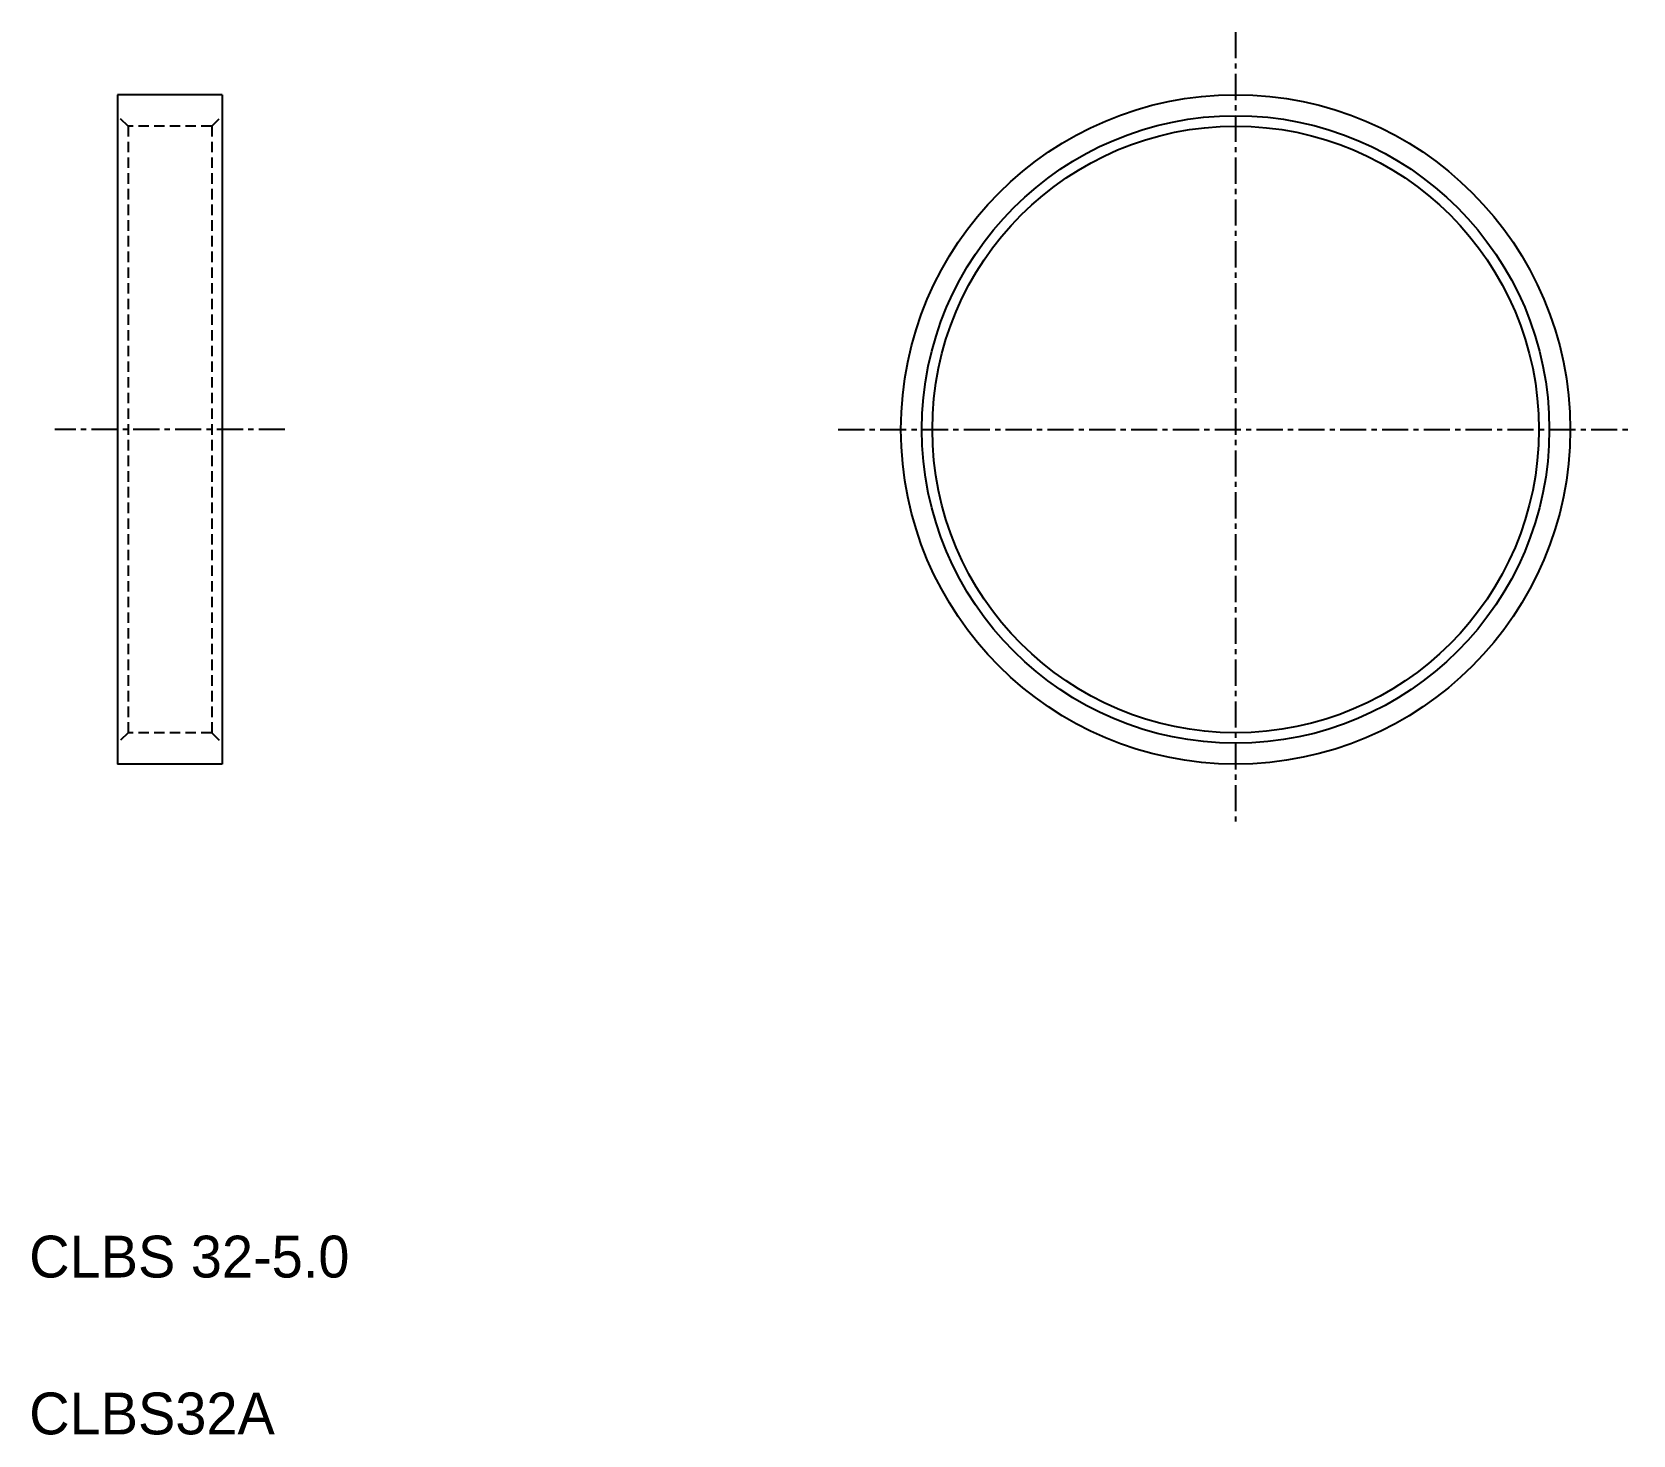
# Model space of a CAD drawing. Extents: x 152.5 to 229.1, y 87 to 154.1.
import ezdxf

# ---------------------------------------------------------------- set-up
doc = ezdxf.new("R2010")
doc.units = 0
doc.linetypes.add('CENTER', pattern=[2, 1.25, -0.25, 0.25, -0.25])
doc.linetypes.add('DASHED', pattern=[0.75, 0.5, -0.25])
doc.layers.get('0').update_dxf_attribs({"linetype": 'CONTINUOUS'})
doc.layers.add('CENTER', color=1, linetype='CENTER')

msp = doc.modelspace()

# ---------------------------------------------------------------- linework, layer by layer
at = {"color": 7, "linetype": 'CONTINUOUS'}
for p, q in [((156.607, 151.061), (156.607, 119.061)), ((161.607, 151.061), (156.607, 151.061)), ((161.607, 151.061), (161.607, 119.061)), ((161.607, 119.061), (156.607, 119.061))]:
    msp.add_line(p, q, dxfattribs=at)
for p, q in [((159.107, 151.061), (159.107, 151.061)), ((160.357, 151.061), (160.357, 151.061))]:
    msp.add_line(p, q)
at = {"color": 3, "linetype": 'DASHED'}
for p, q in [((157.107, 149.561), (156.607, 150.061)), ((161.107, 149.561), (161.607, 150.061)), ((157.107, 149.561), (157.107, 120.561)), ((161.107, 149.561), (157.107, 149.561)), ((161.107, 149.561), (161.107, 120.561)), ((157.107, 120.561), (156.607, 120.061)), ((161.107, 120.561), (157.107, 120.561)), ((161.107, 120.561), (161.607, 120.061))]:
    msp.add_line(p, q, dxfattribs=at)
at = {"color": 7, "linetype": 'CONTINUOUS'}
for radius in [16, 15, 14.5]:
    msp.add_circle((210.067, 135.061), radius, dxfattribs=at)
at = {"layer": 'CENTER', "color": 1, "linetype": 'CENTER'}
for p, q in [((210.067, 154.061), (210.067, 116.061)), ((164.607, 135.061), (153.607, 135.061)), ((191.067, 135.061), (229.067, 135.061))]:
    msp.add_line(p, q, dxfattribs=at)

# ---------------------------------------------------------------- texts
at = {"color": 7, "linetype": 'CONTINUOUS'}
for s, p in [('CLBS 32-5.0', (152.381, 94.518)), ('CLBS32A', (152.381, 87.018))]:
    msp.add_text(s, height=2, dxfattribs=at).set_placement(p)

doc.saveas('drawing.dxf')
